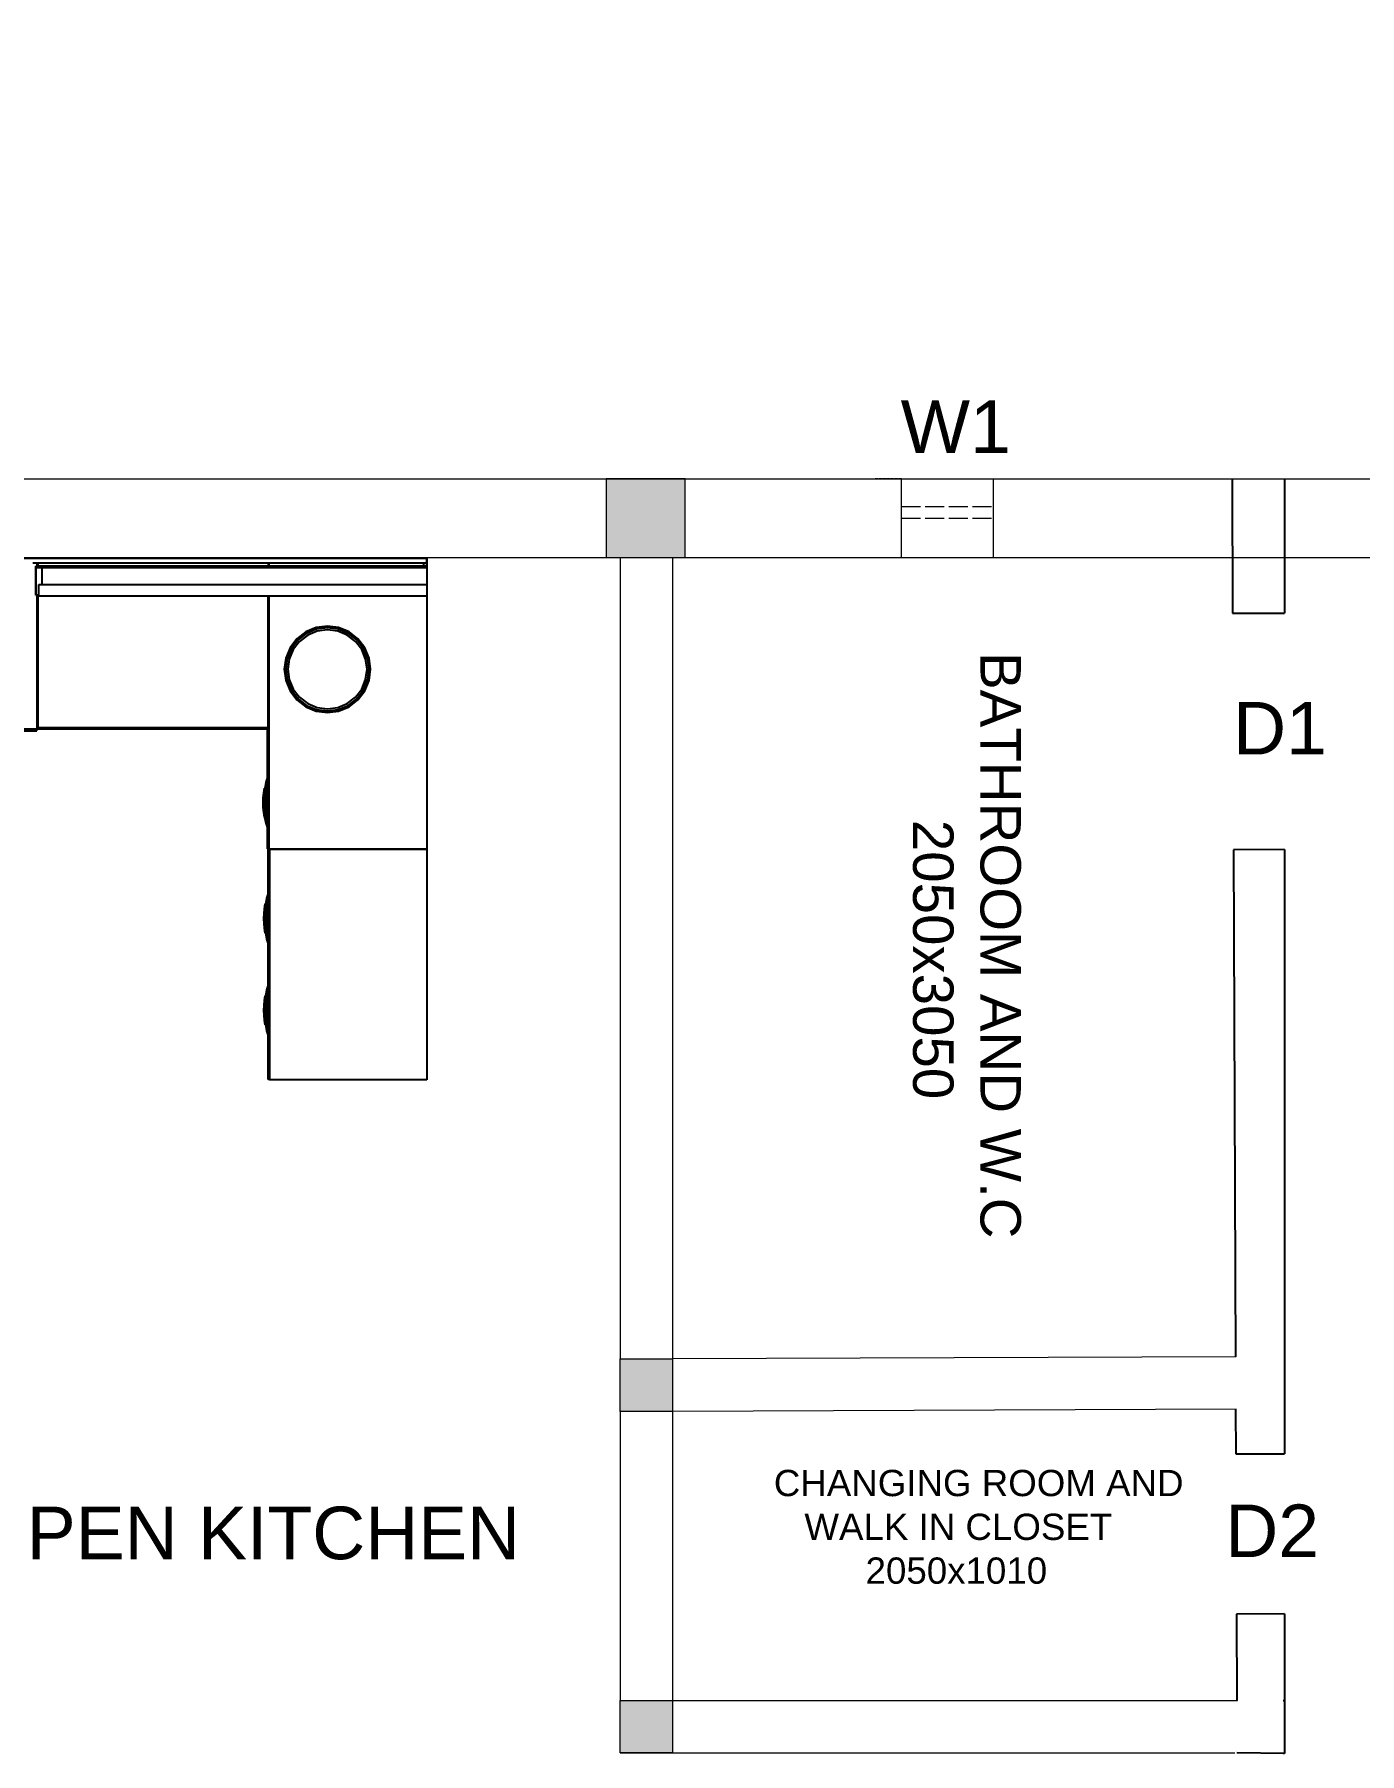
# Model space of a CAD drawing. Header units: millimetres. Extents: x 98839 to 175421, y 74144 to 114536.
# Drawn here: x 143579 to 148625, y 107390 to 113934 of the extents above; entities that cross this region are included whole.
import ezdxf

# ---------------------------------------------------------------- set-up
doc = ezdxf.new("R2010")
doc.units = ezdxf.units.MM
doc.linetypes.add('ACAD_ISO02W100', pattern=[15, 12, -3])
doc.styles.get("Standard").update_dxf_attribs({"font": 'Arial.ttf'})

# ---------------------------------------------------------------- blocks, each defined once
blk = doc.blocks.new('m_86')
for p, q in [((-0.01, -296.56), (0, 0.01)), ((1.91, 0.01), (0, 0.01)), ((0, 0), (1.14, 0)), ((1.14, 0.01), (124.07, 0.01)), ((1.91, -93.03), (1.91, 0.03)), ((1.91, 0.03), (1.91, -93.08)), ((2.22, -93.08), (2.22, 0.03)), ((6.25, -92.32), (6.25, 0.01)), ((8.99, 0.01), (8.99, -92.32)), ((69.09, -37.61), (69.09, 0.01)), ((69.19, -37.77), (69.19, 0.01)), ((123.99, -37.43), (123.99, 0.01)), ((1.14, 0), (1.14, -93.74)), ((1.14, -0.8), (1.91, -0.8)), ((21.29, -14.77), (19.16, -16.41)), ((21.48, -15.1), (19.43, -16.68)), ((21.72, -15.52), (19.77, -17.02)), ((23.77, -13.75), (21.29, -14.77)), ((23.86, -14.11), (21.48, -15.1)), ((23.99, -14.58), (21.72, -15.52)), ((26.42, -13.4), (23.77, -13.75)), ((26.42, -13.78), (23.86, -14.11)), ((26.42, -14.26), (23.99, -14.58)), ((29.08, -13.75), (26.42, -13.4)), ((28.99, -14.11), (26.42, -13.78)), ((28.86, -14.58), (26.42, -14.26)), ((31.13, -15.52), (28.86, -14.58)), ((31.37, -15.1), (28.99, -14.11)), ((31.56, -14.77), (29.08, -13.75)), ((33.08, -17.02), (31.13, -15.52)), ((33.42, -16.68), (31.37, -15.1)), ((33.69, -16.41), (31.56, -14.77)), ((17.53, -18.54), (16.5, -21.01)), ((17.86, -18.73), (16.87, -21.11)), ((18.27, -18.97), (17.33, -21.24)), ((19.16, -16.41), (17.53, -18.54)), ((19.43, -16.68), (17.86, -18.73)), ((19.77, -17.02), (18.27, -18.97)), ((34.57, -18.97), (33.08, -17.02)), ((34.99, -18.73), (33.42, -16.68)), ((35.32, -18.54), (33.69, -16.41)), ((35.51, -21.24), (34.57, -18.97)), ((35.98, -21.11), (34.99, -18.73)), ((36.35, -21.01), (35.32, -18.54)), ((16.5, -21.01), (16.15, -23.67)), ((16.15, -23.67), (16.5, -26.33)), ((16.87, -21.11), (16.53, -23.67)), ((16.53, -23.67), (16.87, -26.24)), ((17.33, -21.24), (17.01, -23.67)), ((17.01, -23.67), (17.33, -26.11)), ((35.84, -23.67), (35.51, -21.24)), ((35.51, -26.11), (35.84, -23.67)), ((36.32, -23.67), (35.98, -21.11)), ((35.98, -26.24), (36.32, -23.67)), ((36.7, -23.67), (36.35, -21.01)), ((36.35, -26.33), (36.7, -23.67)), ((16.5, -26.33), (17.53, -28.81)), ((16.87, -26.24), (17.86, -28.62)), ((17.33, -26.11), (18.27, -28.38)), ((17.86, -28.62), (19.43, -30.67)), ((18.27, -28.38), (19.77, -30.33)), ((33.08, -30.33), (34.57, -28.38)), ((33.42, -30.67), (34.99, -28.62)), ((34.57, -28.38), (35.51, -26.11)), ((34.99, -28.62), (35.98, -26.24)), ((35.32, -28.81), (36.35, -26.33)), ((17.53, -28.81), (19.16, -30.94)), ((19.16, -30.94), (21.29, -32.57)), ((19.43, -30.67), (21.48, -32.25)), ((19.77, -30.33), (21.72, -31.83)), ((21.29, -32.57), (23.77, -33.6)), ((21.48, -32.25), (23.86, -33.23)), ((21.72, -31.83), (23.99, -32.77)), ((28.86, -32.77), (31.13, -31.83)), ((28.99, -33.23), (31.37, -32.25)), ((29.08, -33.6), (31.56, -32.57)), ((31.13, -31.83), (33.08, -30.33)), ((31.37, -32.25), (33.42, -30.67)), ((31.56, -32.57), (33.69, -30.94)), ((33.69, -30.94), (35.32, -28.81)), ((23.77, -33.6), (26.42, -33.95)), ((23.86, -33.23), (26.42, -33.57)), ((23.99, -32.77), (26.42, -33.09)), ((26.42, -33.09), (28.86, -32.77)), ((26.42, -33.57), (28.99, -33.23)), ((26.42, -33.95), (29.08, -33.6)), ((1.14, -37.61), (1.91, -37.61)), ((1.14, -37.79), (1.91, -37.79)), ((8.99, -37.61), (69.09, -37.61)), ((40.25, -37.79), (8.99, -37.79)), ((40.25, -92.6), (40.25, -37.79)), ((40.59, -37.79), (40.25, -37.79)), ((40.59, -92.6), (40.59, -37.79)), ((40.59, -37.95), (40.81, -37.95)), ((40.59, -37.99), (40.99, -37.99)), ((40.81, -37.95), (40.81, -37.61)), ((40.81, -37.95), (40.81, -37.61)), ((69.09, -37.95), (40.81, -37.95)), ((40.99, -37.99), (40.99, -37.95)), ((52.09, -37.95), (53.29, -38.32)), ((52.33, -37.95), (53.37, -38.27)), ((52.91, -37.95), (53.58, -38.16)), ((53.29, -38.32), (54.72, -38.61)), ((53.37, -38.27), (54.74, -38.55)), ((53.48, -37.95), (53.78, -38.04)), ((53.58, -38.16), (54.8, -38.4)), ((53.72, -37.95), (53.87, -37.99)), ((53.78, -38.04), (54.85, -38.26)), ((53.87, -37.99), (54.87, -38.2)), ((54.71, -38.63), (54.68, -38.72)), ((54.68, -38.72), (55.82, -38.9)), ((54.71, -38.63), (54.79, -38.43)), ((54.72, -38.61), (54.71, -38.63)), ((55.84, -38.81), (54.71, -38.63)), ((54.79, -38.43), (54.86, -38.23)), ((54.79, -38.43), (55.89, -38.61)), ((54.86, -38.23), (54.89, -38.15)), ((55.94, -38.4), (54.86, -38.23)), ((54.89, -38.15), (54.87, -38.21)), ((54.89, -38.15), (55.96, -38.32)), ((55.82, -38.9), (56.97, -39.01)), ((56.98, -38.92), (55.84, -38.81)), ((55.89, -38.61), (57.01, -38.72)), ((57.03, -38.51), (55.94, -38.4)), ((55.96, -38.32), (57.05, -38.42)), ((56.97, -39.01), (58.14, -39.05)), ((58.14, -38.96), (56.98, -38.92)), ((57.01, -38.72), (58.14, -38.75)), ((58.14, -38.54), (57.03, -38.51)), ((57.05, -38.42), (58.14, -38.46)), ((58.14, -38.46), (59.23, -38.42)), ((59.24, -38.51), (58.14, -38.54)), ((58.14, -38.75), (59.27, -38.72)), ((59.29, -38.92), (58.14, -38.96)), ((58.14, -39.05), (59.3, -39.01)), ((59.23, -38.42), (60.32, -38.32)), ((60.34, -38.4), (59.24, -38.51)), ((59.27, -38.72), (60.39, -38.61)), ((60.44, -38.81), (59.29, -38.92)), ((59.3, -39.01), (60.46, -38.9)), ((60.32, -38.32), (61.39, -38.14)), ((61.42, -38.23), (60.34, -38.4)), ((60.39, -38.61), (61.49, -38.43)), ((61.57, -38.63), (60.44, -38.81)), ((60.46, -38.9), (61.6, -38.72)), ((61.39, -38.14), (61.41, -38.21)), ((61.39, -38.14), (61.42, -38.23)), ((61.41, -38.21), (62.45, -37.99)), ((61.49, -38.43), (61.42, -38.23)), ((61.43, -38.27), (62.54, -38.04)), ((61.49, -38.43), (61.57, -38.63)), ((61.54, -38.56), (62.94, -38.27)), ((61.56, -38.62), (63.03, -38.32)), ((61.6, -38.72), (61.57, -38.63)), ((62.45, -37.99), (62.6, -37.95)), ((62.54, -38.04), (62.84, -37.95)), ((62.94, -38.27), (63.99, -37.95)), ((63.03, -38.32), (64.23, -37.95)), ((69.09, -37.6), (69.09, -37.6)), ((69.09, -37.6), (69.09, -37.95)), ((69.19, -37.43), (123.99, -37.43)), ((123.99, -37.77), (69.19, -37.77)), ((79.66, -37.77), (80.85, -38.15)), ((79.9, -37.77), (80.94, -38.1)), ((80.47, -37.77), (81.14, -37.99)), ((80.85, -38.15), (82.29, -38.44)), ((80.94, -38.1), (82.31, -38.38)), ((81.04, -37.77), (81.35, -37.87)), ((81.14, -37.99), (82.36, -38.23)), ((81.28, -37.77), (81.43, -37.82)), ((81.35, -37.87), (82.42, -38.09)), ((81.43, -37.82), (82.44, -38.03)), ((82.25, -38.55), (82.29, -38.43)), ((82.28, -38.46), (82.25, -38.55)), ((82.25, -38.55), (83.38, -38.73)), ((82.28, -38.46), (82.43, -38.06)), ((82.29, -38.44), (82.28, -38.46)), ((83.41, -38.64), (82.28, -38.46)), ((82.35, -38.26), (83.45, -38.44)), ((82.43, -38.06), (82.46, -37.97)), ((83.5, -38.23), (82.43, -38.06)), ((82.46, -37.97), (83.53, -38.15)), ((83.38, -38.73), (84.54, -38.84)), ((84.55, -38.75), (83.41, -38.64)), ((83.45, -38.44), (84.58, -38.55)), ((84.6, -38.34), (83.5, -38.23)), ((83.53, -38.15), (84.61, -38.25)), ((84.54, -38.84), (85.7, -38.88)), ((85.7, -38.79), (84.55, -38.75)), ((84.58, -38.55), (85.7, -38.58)), ((85.7, -38.37), (84.6, -38.34)), ((84.61, -38.25), (85.7, -38.28)), ((85.7, -38.28), (86.8, -38.25)), ((86.81, -38.34), (85.7, -38.37)), ((85.7, -38.58), (86.83, -38.54)), ((86.86, -38.75), (85.7, -38.79)), ((85.7, -38.88), (86.87, -38.84)), ((86.8, -38.25), (87.88, -38.15)), ((87.9, -38.23), (86.81, -38.34)), ((86.83, -38.54), (87.95, -38.44)), ((88, -38.64), (86.86, -38.75)), ((86.87, -38.84), (88.02, -38.73)), ((87.88, -38.15), (88.95, -37.97)), ((88.98, -38.06), (87.9, -38.23)), ((87.95, -38.44), (89.06, -38.26)), ((89.13, -38.46), (88, -38.64)), ((88.02, -38.73), (89.16, -38.55)), ((88.95, -37.97), (88.98, -38.05)), ((88.95, -37.97), (88.98, -38.06)), ((88.97, -38.04), (90.02, -37.82)), ((89.06, -38.26), (88.98, -38.06)), ((88.98, -38.06), (89.01, -38.14)), ((89, -38.1), (90.1, -37.87)), ((89.06, -38.26), (89.13, -38.46)), ((89.1, -38.39), (90.51, -38.1)), ((89.16, -38.55), (89.12, -38.43)), ((89.13, -38.45), (90.59, -38.15)), ((89.13, -38.46), (89.16, -38.55)), ((90.02, -37.82), (90.17, -37.77)), ((90.1, -37.87), (90.41, -37.77)), ((90.51, -38.1), (91.56, -37.77)), ((90.59, -38.15), (91.8, -37.77)), ((101.5, -37.77), (102.7, -38.15)), ((101.74, -37.77), (102.78, -38.1)), ((102.31, -37.77), (102.99, -37.99)), ((102.7, -38.15), (104.13, -38.44)), ((102.78, -38.1), (104.15, -38.38)), ((102.89, -37.77), (103.19, -37.87)), ((102.99, -37.99), (104.21, -38.23)), ((103.13, -37.77), (103.27, -37.82)), ((103.19, -37.87), (104.26, -38.09)), ((103.27, -37.82), (104.28, -38.03)), ((104.12, -38.46), (104.09, -38.55)), ((104.09, -38.55), (105.23, -38.73)), ((104.12, -38.46), (104.2, -38.26)), ((104.13, -38.44), (104.12, -38.46)), ((105.25, -38.64), (104.12, -38.46)), ((104.2, -38.26), (104.27, -38.06)), ((104.2, -38.26), (105.3, -38.44)), ((104.27, -38.06), (104.3, -37.97)), ((105.35, -38.23), (104.27, -38.06)), ((104.3, -37.97), (104.28, -38.04)), ((104.3, -37.97), (105.37, -38.15)), ((105.23, -38.73), (106.38, -38.84)), ((106.39, -38.75), (105.25, -38.64)), ((105.3, -38.44), (106.42, -38.55)), ((106.44, -38.34), (105.35, -38.23)), ((105.37, -38.15), (106.45, -38.25)), ((106.38, -38.84), (107.55, -38.88)), ((107.55, -38.79), (106.39, -38.75)), ((106.42, -38.55), (107.55, -38.58)), ((107.55, -38.37), (106.44, -38.34)), ((106.45, -38.25), (107.55, -38.28)), ((107.55, -38.28), (108.64, -38.25)), ((108.65, -38.34), (107.55, -38.37)), ((107.55, -38.58), (108.68, -38.54)), ((108.7, -38.75), (107.55, -38.79)), ((107.55, -38.88), (108.71, -38.84)), ((108.64, -38.25), (109.73, -38.15)), ((109.75, -38.23), (108.65, -38.34)), ((108.68, -38.54), (109.8, -38.44)), ((109.85, -38.64), (108.7, -38.75)), ((108.71, -38.84), (109.87, -38.73)), ((109.73, -38.15), (110.79, -37.97)), ((110.83, -38.06), (109.75, -38.23)), ((109.8, -38.44), (110.9, -38.26)), ((110.97, -38.46), (109.85, -38.64)), ((109.87, -38.73), (111.01, -38.55)), ((110.79, -37.97), (110.83, -38.06)), ((110.82, -38.04), (111.86, -37.82)), ((110.9, -38.26), (110.83, -38.06)), ((110.84, -38.1), (111.95, -37.87)), ((110.9, -38.26), (110.97, -38.46)), ((110.95, -38.39), (112.35, -38.1)), ((111.01, -38.55), (110.96, -38.43)), ((110.97, -38.45), (112.44, -38.15)), ((110.97, -38.46), (111.01, -38.55)), ((111.86, -37.82), (112.01, -37.77)), ((111.95, -37.87), (112.25, -37.77)), ((112.35, -38.1), (113.4, -37.77)), ((112.44, -38.15), (113.64, -37.77)), ((123.99, -37.43), (123.99, -37.77)), ((1.14, -92.6), (1.91, -92.6)), ((1.14, -92.83), (1.91, -92.83)), ((1.91, -93.08), (1.91, -91.61)), ((1.91, -91.61), (6.25, -91.61)), ((8.76, -93.03), (1.91, -93.03)), ((1.91, -93.08), (2.22, -93.08)), ((1.91, -93.08), (8.76, -93.08)), ((1.91, -93.08), (7.81, -93.08)), ((8.99, -92.32), (6.25, -92.32)), ((8.76, -93.08), (8.76, -92.32)), ((8.76, -92.32), (8.76, -93.03)), ((8.76, -92.6), (35.69, -92.6)), ((8.76, -92.6), (40.25, -92.6)), ((38.77, -92.6), (8.76, -92.6)), ((8.76, -92.83), (40.68, -92.83)), ((40.25, -92.6), (40.59, -92.6)), ((40.68, -92.83), (40.68, -147.64)), ((41.02, -92.83), (40.68, -92.83)), ((41.02, -147.64), (41.02, -92.83))]:
    blk.add_line(p, q)

msp = doc.modelspace()

# ---------------------------------------------------------------- hatches: boundary and pattern name
at = {"lineweight": 0}
h = msp.add_hatch(color=256, dxfattribs=at)
h.dxf.hatch_style = 1
h.paths.add_polyline_path([(146056.69039, 112242.19695), (145756.69039, 112242.19695), (145756.69039, 111942.19695), (146056.69039, 111942.19695)])
h = msp.add_hatch(color=256, dxfattribs=at)
h.dxf.hatch_style = 1
h.paths.add_polyline_path([(146009.25793, 108892.19695), (145809.25793, 108892.19695), (145809.25793, 108692.19695), (146009.25793, 108692.19695)])
h = msp.add_hatch(color=256, dxfattribs=at)
h.dxf.hatch_style = 1
h.paths.add_polyline_path([(146009.25793, 107592.19695), (145809.25793, 107592.19695), (145809.25793, 107392.19695), (146009.25793, 107392.19695)])

# ---------------------------------------------------------------- linework, layer by layer
for p, q in [((138379.25793, 112242.19695), (143679.25793, 112242.19695)), ((138379.25793, 112242.19695), (154039.25793, 112242.19695)), ((143679.25793, 112242.19695), (146009.25793, 112242.19695)), ((146009.25793, 112242.19695), (148339.25793, 112242.19695)), ((146880.73712, 111942.19695), (146880.73712, 112242.19695)), ((147230.73712, 111942.19695), (147230.73712, 112242.19695)), ((138679.25793, 111942.19695), (143679.25793, 111942.19695)), ((143679.25793, 111942.19695), (145809.25793, 111942.19695)), ((145809.25793, 111942.19695), (145809.25793, 108892.19695)), ((146009.25793, 111942.19695), (146009.25793, 108892.19695)), ((146009.25793, 111942.19695), (148339.25793, 111942.19695)), ((148339.25793, 111942.19695), (150739.25793, 111942.19695)), ((148153.65111, 108900.57192), (146009.25793, 108892.19695)), ((145809.25793, 108692.19695), (145809.25793, 107592.19695)), ((148154.51254, 108700.57563), (146009.25793, 108692.19695)), ((146009.25793, 108692.19695), (146009.25793, 107492.19695)), ((145809.25793, 107592.19695), (148159.94029, 107592.19695)), ((145809.25793, 107392.19695), (148149.42669, 107392.19695))]:
    msp.add_line(p, q, dxfattribs=at)
at = {"linetype": 'ACAD_ISO02W100', "lineweight": 0}
msp.add_line((146880.73712, 112242.19695), (146780.73712, 112242.19695), dxfattribs=at)
at = {"color": 7}
for p, q in [((148139.25793, 112242.19695), (148141.17598, 111730.95151)), ((148339.25793, 112242.19695), (148339.25793, 111730.95151)), ((148141.17598, 111730.95151), (148339.25793, 111730.95151)), ((148339.25793, 110830.95151), (148144.55528, 110830.22104)), ((148144.55528, 110830.22104), (148151.79482, 108900.56467)), ((148339.25793, 110830.95151), (148339.25793, 108531.35796)), ((148152.54516, 108700.56795), (148153.17999, 108531.35796)), ((148153.17999, 108531.35796), (148339.25793, 108531.35796)), ((148339.25793, 107921.35796), (148155.47113, 107920.66844)), ((148155.47113, 107920.66844), (148156.70346, 107592.19695)), ((148339.25793, 107921.35796), (148339.25793, 107389.59507)), ((148333.40203, 107591.49207), (148339.25793, 107591.49207)), ((148339.25793, 107389.59507), (148157.45381, 107392.19695)), ((148333.40203, 107391.49207), (148339.25793, 107391.49207))]:
    msp.add_line(p, q, dxfattribs=at)
at = {"linetype": 'ACAD_ISO02W100', "lineweight": 0, "ltscale": 6}
for p, q in [((146880.73712, 112137.19695), (147230.73712, 112137.19695)), ((146880.73712, 112092.19695), (147230.73712, 112092.19695))]:
    msp.add_line(p, q, dxfattribs=at)
at = {"lineweight": 0}
for points in [[(145756.69039, 111942.19695), (146056.69039, 111942.19695), (146056.69039, 112242.19695), (145756.69039, 112242.19695)], [(145809.25793, 108892.19695), (146009.25793, 108892.19695), (146009.25793, 108692.19695), (145809.25793, 108692.19695)], [(145809.25793, 107592.19695), (146009.25793, 107592.19695), (146009.25793, 107392.19695), (145809.25793, 107392.19695)]]:
    msp.add_lwpolyline(points, close=True, dxfattribs=at)

# ---------------------------------------------------------------- block references
at = {"color": 7, "linetype": 'Continuous', "xscale": 16, "yscale": 16, "zscale": 16, "rotation": 270}
msp.add_blockref('m_86', (145073.91125, 111939.86856), dxfattribs=at)

# ---------------------------------------------------------------- texts
at = {"attachment_point": 1}
for s, width, gutter_width, heights, insert, char_height in [('W1', 2102.6069868, 7783.76116, [0], (146877.53378, 112540.50737), 200), ('D1', 2102.6069868, 7783.76116, [0], (148143.08623, 111392.95831), 200), ('CHANGING ROOM AND    WALK IN CLOSET\\P         2050x1010', 1588.809665, 0, [701.50174], (146394.55659, 108469.68595), 100), ('        OPEN KITCHEN\\P        ', 2914.2102968, 7783.76116, [781.16055], (142712.18843, 108329.59108), 200), ('D2', 2102.6069868, 7783.76116, [0], (148113.23116, 108337.67269), 200)]:
    msp.add_mtext_dynamic_manual_height_columns(s, width=width, gutter_width=gutter_width, heights=heights, dxfattribs=dict(at, insert=insert, char_height=char_height))
at = {"insert": (147335.09409, 111660.66677), "char_height": 200, "attachment_point": 1, "rotation": 270}
msp.add_mtext_dynamic_manual_height_columns(' {\\H0.76923x;BATHROOM AND W.C\\P            2050x3050}', width=2539.9758244, gutter_width=7783.76116, heights=[0], dxfattribs=at)

doc.saveas('drawing.dxf')
